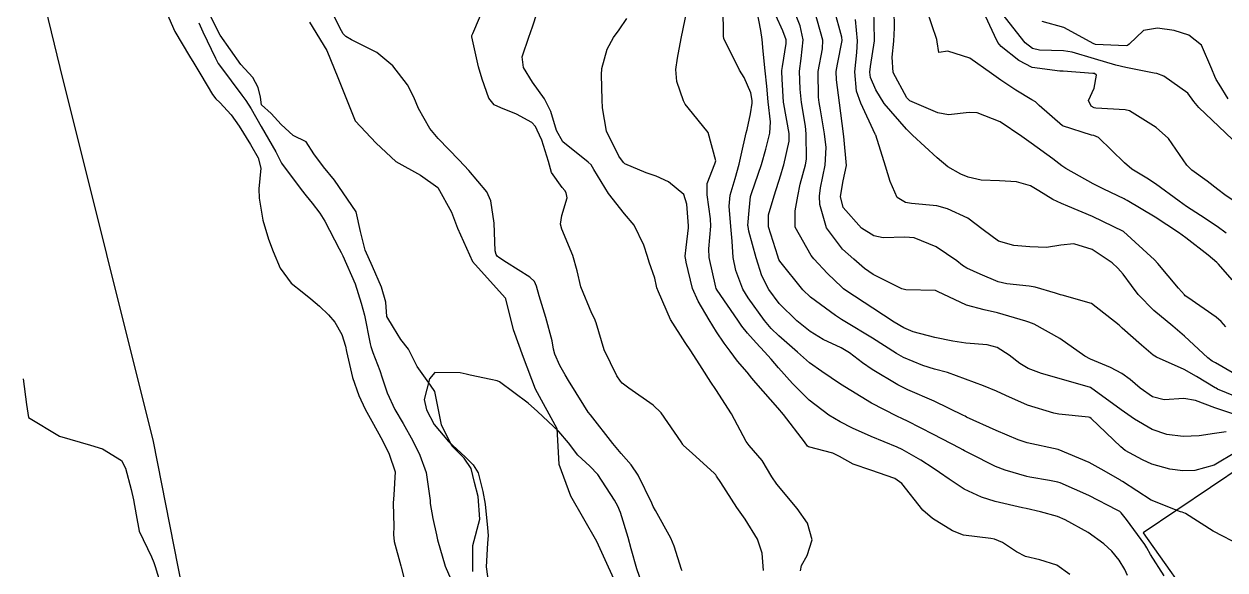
# Model space of a CAD drawing. Header units: metres. Extents: x 318500 to 325275, y 7408834 to 7428799.
# Drawn here: x 322140.8 to 322217.8, y 7422426.1 to 7422461.1 of the extents above; entities that cross this region are included whole.
import ezdxf

# ---------------------------------------------------------------- set-up
doc = ezdxf.new("R2010")
doc.units = ezdxf.units.M
doc.header["$MEASUREMENT"] = 0
for name, color, linetype in [('Curvas de Nivel 1m', 11, 'Continuous'), ('Curvas de Nivel 5m', 15, 'Continuous'), ('Divisas', 45, 'Continuous'), ('Edificações', 30, 'Continuous'), ('Hidrografia', 140, 'Continuous'), ('Vias Primárias', 230, 'Continuous')]:
    doc.layers.add(name, color=color, linetype=linetype)

msp = doc.modelspace()

# ---------------------------------------------------------------- linework, layer by layer
at = {"layer": 'Curvas de Nivel 1m', "flags": 128}
for points, elevation in [([(322149.7, 7422462.375), (322150.466, 7422460.62), (322151.407, 7422459.048), (322151.69, 7422458.606), (322152.142, 7422457.846), (322152.893, 7422456.587), (322153.107, 7422456.323), (322153.365, 7422456.078), (322154.086, 7422455.297), (322154.592, 7422454.561), (322155.333, 7422453.397), (322155.812, 7422452.545), (322155.976, 7422451.877), (322155.862, 7422450.544), (322155.881, 7422449.947), (322156.123, 7422448.541), (322156.469, 7422447.32), (322156.772, 7422446.535), (322157.224, 7422445.479), (322157.924, 7422444.519), (322158.642, 7422443.946), (322159.2, 7422443.513), (322159.736, 7422443.032), (322160.316, 7422442.483), (322160.726, 7422442.019), (322161.171, 7422441.214), (322161.408, 7422440.468), (322161.478, 7422440.146), (322161.856, 7422438.463), (322162.259, 7422437.319), (322162.668, 7422436.454), (322163.098, 7422435.675), (322163.777, 7422434.44), (322164.208, 7422433.569), (322164.592, 7422432.427), (322164.503, 7422430.963), (322164.47, 7422430.428), (322164.501, 7422428.934), (322164.497, 7422428.428), (322164.539, 7422427.971), (322164.953, 7422426.42), (322164.979, 7422426.325), (322165.459, 7422424.412)], 748), ([(322182.979, 7422426.084), (322182.947, 7422426.181), (322182.471, 7422427.664), (322182.256, 7422428.191), (322181.279, 7422429.953), (322181.136, 7422430.208), (322181.033, 7422430.429), (322180.161, 7422432.223), (322179.72, 7422432.883), (322179.074, 7422433.611), (322178.535, 7422434.245), (322177.107, 7422436.071), (322176.968, 7422436.262), (322176.686, 7422436.697), (322175.697, 7422438.282), (322175.493, 7422438.634), (322175.15, 7422439.243), (322174.82, 7422439.957), (322174.742, 7422440.296), (322174.647, 7422440.818), (322174.252, 7422442.304), (322173.826, 7422443.695), (322173.652, 7422444.314), (322173.521, 7422444.614), (322173.226, 7422444.901), (322171.727, 7422445.843), (322171.238, 7422446.165), (322171.14, 7422446.242), (322171.068, 7422446.343), (322171.01, 7422446.577), (322170.927, 7422448.345), (322170.722, 7422449.787), (322170.462, 7422450.352), (322169.31, 7422451.73), (322168.684, 7422452.38), (322167.341, 7422453.781), (322166.821, 7422454.405), (322166.087, 7422455.688), (322165.797, 7422456.416), (322165.382, 7422457.204), (322164.453, 7422458.434), (322163.412, 7422459.281), (322161.805, 7422460.093), (322161.427, 7422460.31), (322161.268, 7422460.482), (322161.055, 7422460.862), (322160.252, 7422462.492)], 747), ([(322188.192, 7422426.112), (322188.109, 7422427.231), (322187.81, 7422428.118), (322187.019, 7422429.4), (322186.488, 7422430.138), (322185.453, 7422431.755), (322185.176, 7422432.158), (322185.132, 7422432.23), (322185.062, 7422432.329), (322183.615, 7422433.634), (322183.079, 7422434.108), (322183.048, 7422434.149), (322183.026, 7422434.181), (322182.911, 7422434.354), (322181.634, 7422436.202), (322181.117, 7422436.703), (322179.574, 7422437.793), (322179.138, 7422438.117), (322179.03, 7422438.241), (322178.801, 7422438.586), (322177.976, 7422440.252), (322177.476, 7422441.967), (322177.362, 7422442.258), (322177.195, 7422442.57), (322176.492, 7422444.271), (322176.247, 7422445.292), (322175.984, 7422446.279), (322175.265, 7422447.965), (322175.191, 7422448.291), (322175.278, 7422448.843), (322175.609, 7422449.972), (322175.545, 7422450.286), (322175.46, 7422450.446), (322175.303, 7422450.639), (322174.609, 7422451.6), (322174.42, 7422452.304), (322173.984, 7422453.667), (322173.689, 7422454.315), (322173.582, 7422454.546), (322173.355, 7422454.808), (322172.36, 7422455.33), (322171.364, 7422455.729), (322170.943, 7422455.923), (322170.591, 7422456.352), (322170.162, 7422457.584), (322169.933, 7422458.362), (322169.505, 7422460.292), (322169.509, 7422460.369), (322169.562, 7422460.499), (322170.353, 7422462.356)], 748), ([(322190.556, 7422426.084), (322190.638, 7422426.429), (322190.99, 7422427.077), (322191.324, 7422428.075), (322191.016, 7422429.143), (322190.355, 7422430.087), (322189.053, 7422431.636), (322188.737, 7422432.105), (322188.107, 7422433.151), (322187.267, 7422434.127), (322187.084, 7422434.38), (322186.152, 7422436.144), (322185.133, 7422437.693), (322184.817, 7422438.163), (322184.266, 7422439.051), (322183.544, 7422440.176), (322183.168, 7422440.712), (322182.227, 7422442.194), (322181.466, 7422443.957), (322181.366, 7422444.208), (322181.336, 7422444.323), (322181.226, 7422444.827), (322180.879, 7422445.858), (322180.759, 7422446.217), (322180.519, 7422446.953), (322179.899, 7422448.231), (322179.281, 7422448.952), (322178.261, 7422450.25), (322177.315, 7422451.792), (322177.144, 7422452.088), (322176.967, 7422452.265), (322175.339, 7422453.561), (322174.924, 7422454.296), (322174.568, 7422455.508), (322174.173, 7422456.308), (322173.386, 7422457.386), (322172.826, 7422458.326), (322172.736, 7422459.001), (322173.175, 7422460.323), (322173.249, 7422460.505), (322173.437, 7422461.043), (322173.841, 7422462.314)], 749), ([(322211.529, 7422425.802), (322211.352, 7422426.173), (322210.99, 7422426.773), (322210.519, 7422427.341), (322209.999, 7422427.825), (322209.01, 7422428.537), (322207.517, 7422429.36), (322207.026, 7422429.567), (322205.943, 7422429.876), (322205.033, 7422430.079), (322204.8, 7422430.127), (322203.039, 7422430.535), (322202.156, 7422430.816), (322201.051, 7422431.319), (322200.087, 7422431.955), (322199.48, 7422432.38), (322199.067, 7422432.658), (322198.276, 7422433.186), (322197.079, 7422433.863), (322196.771, 7422434.003), (322195.09, 7422434.696), (322193.902, 7422435.234), (322193.104, 7422435.637), (322192.377, 7422436.061), (322191.124, 7422437.028), (322190.049, 7422438.091), (322189.15, 7422439.086), (322188.687, 7422439.639), (322188.268, 7422440.113), (322187.728, 7422440.681), (322187.178, 7422441.31), (322186.814, 7422441.765), (322186.542, 7422442.14), (322185.219, 7422444.062), (322185.165, 7422444.161), (322185.134, 7422444.248), (322184.713, 7422446.165), (322184.695, 7422446.719), (322184.819, 7422448.165), (322184.81, 7422448.632), (322184.594, 7422450.167), (322184.583, 7422450.891), (322185.085, 7422452.162), (322185.149, 7422452.336), (322184.643, 7422454.167), (322183.373, 7422455.745), (322183.174, 7422455.98), (322183.069, 7422456.185), (322182.632, 7422457.434), (322182.575, 7422458.192), (322182.681, 7422458.921), (322182.921, 7422460.188), (322183.297, 7422462.031)], 751), ([(322213.865, 7422425.771), (322212.994, 7422427.132), (322212.769, 7422427.555), (322212.626, 7422427.786), (322211.45, 7422429.378), (322211.11, 7422429.809), (322211.031, 7422429.882), (322210.867, 7422429.978), (322209.046, 7422430.911), (322207.195, 7422431.722), (322207.059, 7422431.766), (322206.517, 7422431.868), (322205.26, 7422432.086), (322205.062, 7422432.131), (322203.683, 7422432.528), (322203.069, 7422432.772), (322201.408, 7422433.605), (322201.078, 7422433.778), (322200.974, 7422433.836), (322200.783, 7422433.944), (322199.093, 7422434.815), (322197.426, 7422435.674), (322197.107, 7422435.831), (322196.731, 7422436.004), (322195.122, 7422436.829), (322193.14, 7422438.05), (322191.934, 7422438.854), (322191.153, 7422439.41), (322190.368, 7422440.088), (322189.176, 7422441.141), (322188.681, 7422441.606), (322188.264, 7422442.114), (322187.212, 7422443.576), (322186.877, 7422444.135), (322186.413, 7422445.324), (322186.253, 7422446.145), (322186.192, 7422447.21), (322186.105, 7422448.147), (322185.99, 7422449.449), (322186.063, 7422450.149), (322186.376, 7422451.21), (322186.628, 7422452.14), (322186.754, 7422452.714), (322187.095, 7422454.134), (322187.14, 7422454.346), (322187.368, 7422455.361), (322187.476, 7422456.031), (322187.474, 7422456.129), (322187.464, 7422456.212), (322187.386, 7422456.694), (322186.95, 7422457.691), (322186.662, 7422458.141), (322185.909, 7422459.666), (322185.663, 7422460.157), (322185.623, 7422460.348), (322185.603, 7422462.158)], 752), ([(322218.822, 7422427.703), (322217.014, 7422428.634), (322215.227, 7422429.757), (322215.031, 7422429.84), (322214.922, 7422429.871), (322213.042, 7422430.611), (322211.193, 7422431.808), (322211.114, 7422431.863), (322211.061, 7422431.89), (322209.841, 7422432.601), (322209.072, 7422433.027), (322207.08, 7422433.86), (322205.086, 7422434.292), (322204.516, 7422434.471), (322203.097, 7422435.067), (322201.214, 7422435.939), (322201.111, 7422435.99), (322201.014, 7422436.039), (322199.125, 7422436.961), (322197.45, 7422437.68), (322197.137, 7422437.825), (322196.814, 7422438.003), (322195.15, 7422438.994), (322194.537, 7422439.413), (322193.701, 7422440.042), (322193.165, 7422440.364), (322192.021, 7422440.915), (322191.18, 7422441.414), (322190.331, 7422442.089), (322189.207, 7422443.217), (322188.545, 7422444.11), (322188.097, 7422444.985), (322187.72, 7422446.123), (322187.266, 7422447.839), (322187.208, 7422448.131), (322187.201, 7422448.202), (322187.286, 7422449.168), (322187.373, 7422450.054), (322187.387, 7422450.129), (322187.434, 7422450.26), (322188.063, 7422452.119), (322188.351, 7422453.098), (322188.594, 7422454.111), (322188.635, 7422454.837), (322188.505, 7422456.113), (322188.4, 7422457.124), (322188.292, 7422458.117), (322188.178, 7422459.359), (322188.12, 7422460.12), (322188.015, 7422460.698), (322187.742, 7422462.126)], 753), ([(322218.502, 7422433.709), (322217.071, 7422432.866), (322215.838, 7422432.519), (322215.067, 7422432.488), (322214.243, 7422432.593), (322213.071, 7422432.927), (322212.482, 7422433.197), (322211.378, 7422433.806), (322211.083, 7422434.026), (322209.202, 7422435.839), (322209.111, 7422435.903), (322209.019, 7422435.933), (322207.114, 7422436.13), (322206.79, 7422436.19), (322205.122, 7422436.699), (322203.729, 7422437.313), (322203.135, 7422437.593), (322202.289, 7422437.929), (322201.144, 7422438.368), (322199.98, 7422438.79), (322199.15, 7422439.012), (322198.4, 7422439.229), (322197.158, 7422439.752), (322196.725, 7422440.004), (322195.175, 7422440.992), (322193.401, 7422442.047), (322193.192, 7422442.182), (322192.806, 7422442.445), (322191.213, 7422443.606), (322190.708, 7422444.085), (322189.238, 7422445.926), (322189.176, 7422446.037), (322189.152, 7422446.101), (322189.107, 7422446.238), (322188.516, 7422448.111), (322188.508, 7422448.885), (322188.879, 7422450.106), (322189.314, 7422451.451), (322189.46, 7422451.957), (322189.499, 7422452.098), (322189.838, 7422453.6), (322189.836, 7422454.095), (322189.492, 7422455.985), (322189.476, 7422456.099), (322189.395, 7422457.568), (322189.371, 7422458.072), (322189.367, 7422458.1), (322189.368, 7422458.133), (322189.404, 7422458.375), (322189.656, 7422459.868), (322189.649, 7422460.098), (322189.438, 7422460.666), (322188.988, 7422461.642)], 754), ([(322218.855, 7422435.963), (322217.122, 7422436.532), (322215.886, 7422436.991), (322215.13, 7422437.126), (322213.862, 7422437.04), (322213.132, 7422437.235), (322212.322, 7422437.792), (322211.691, 7422438.348), (322211.149, 7422438.724), (322210.433, 7422439.101), (322209.158, 7422439.644), (322208.79, 7422439.844), (322207.177, 7422440.972), (322205.538, 7422441.885), (322205.192, 7422442.015), (322205.015, 7422442.07), (322203.2, 7422442.608), (322202.329, 7422442.803), (322201.208, 7422443.107), (322199.35, 7422443.968), (322199.27, 7422444.019), (322199.221, 7422444.041), (322197.316, 7422444.094), (322197.221, 7422444.104), (322197.069, 7422444.154), (322195.23, 7422445.068), (322194.667, 7422445.461), (322193.981, 7422446.039), (322193.25, 7422446.697), (322192.241, 7422448.065), (322191.81, 7422449.554), (322191.776, 7422450.073), (322191.843, 7422450.61), (322192.157, 7422452.067), (322192.211, 7422453.193), (322192.109, 7422454.069), (322191.844, 7422455.602), (322191.771, 7422456.074), (322191.726, 7422456.417), (322191.708, 7422458.075), (322191.978, 7422459.515), (322191.994, 7422460.072), (322191.458, 7422461.977)], 756), ([(322219.129, 7422436.984), (322217.288, 7422437.728), (322217.192, 7422437.781), (322217.141, 7422437.81), (322215.943, 7422438.543), (322215.152, 7422438.98), (322213.385, 7422439.778), (322213.162, 7422439.911), (322212.418, 7422440.544), (322211.187, 7422441.621), (322210.996, 7422441.813), (322209.211, 7422443.212), (322207.331, 7422443.746), (322207.219, 7422443.767), (322206.896, 7422443.865), (322205.594, 7422444.254), (322205.224, 7422444.322), (322203.78, 7422444.466), (322203.227, 7422444.598), (322202.084, 7422445.079), (322201.235, 7422445.463), (322200.942, 7422445.649), (322200.58, 7422445.95), (322199.253, 7422446.848), (322197.848, 7422447.405), (322197.262, 7422447.465), (322195.863, 7422447.411), (322195.263, 7422447.55), (322194.485, 7422448.032), (322193.29, 7422449.354), (322193.138, 7422450.052), (322193.31, 7422451.067), (322193.517, 7422452.047), (322193.348, 7422453.906), (322193.325, 7422454.05), (322193.324, 7422454.077), (322193.073, 7422456.055), (322192.865, 7422457.529), (322192.851, 7422458.058), (322192.931, 7422458.533), (322193.233, 7422460.053), (322193.224, 7422460.262), (322192.716, 7422462.061)], 757), ([(322217.831, 7422441.72), (322217.517, 7422442.047), (322217.199, 7422442.327), (322215.389, 7422443.586), (322215.219, 7422443.709), (322215.163, 7422443.761), (322214.798, 7422444.19), (322213.464, 7422445.778), (322213.244, 7422446.016), (322211.27, 7422447.81), (322209.284, 7422448.778), (322207.698, 7422449.452), (322207.296, 7422449.61), (322206.739, 7422449.868), (322205.844, 7422450.421), (322205.309, 7422450.744), (322204.402, 7422450.994), (322203.312, 7422451.071), (322202.142, 7422451.101), (322201.314, 7422451.294), (322200.849, 7422451.481), (322200.01, 7422451.96), (322199.328, 7422452.534), (322197.745, 7422453.994), (322197.356, 7422454.369), (322195.929, 7422456.015), (322195.389, 7422456.884), (322195.058, 7422457.687), (322195.012, 7422458.026), (322195.049, 7422458.382), (322195.305, 7422460.022), (322195.317, 7422460.137), (322195.26, 7422462.023)], 759), ([(322217.847, 7422447.721), (322217.276, 7422448.138), (322216.19, 7422448.843), (322215.295, 7422449.429), (322214.823, 7422449.765), (322213.311, 7422450.881), (322212.751, 7422451.225), (322211.796, 7422451.803), (322211.326, 7422452.209), (322209.668, 7422453.835), (322209.352, 7422453.959), (322209.205, 7422453.989), (322207.361, 7422454.582), (322205.853, 7422455.883), (322205.617, 7422456.121), (322205.384, 7422456.261), (322204.354, 7422456.87), (322203.396, 7422457.511), (322202.805, 7422457.926), (322201.415, 7422458.917), (322200.008, 7422459.374), (322199.42, 7422459.275), (322199.321, 7422459.972), (322199.299, 7422460.105), (322198.66, 7422461.982)], 761), ([(322218.42, 7422449.713), (322217.758, 7422450.177), (322217.308, 7422450.516), (322216.622, 7422451.049), (322215.641, 7422451.755), (322215.325, 7422452.069), (322214.14, 7422453.772), (322213.36, 7422454.475), (322211.639, 7422455.543), (322211.377, 7422455.619), (322209.501, 7422455.716), (322209.378, 7422455.739), (322209.195, 7422455.842), (322209.02, 7422456.208), (322209.392, 7422456.997), (322209.53, 7422457.838), (322209.401, 7422457.927), (322209.296, 7422457.947), (322207.403, 7422458.08), (322207.183, 7422458.084), (322205.406, 7422458.322), (322204.547, 7422458.769), (322203.426, 7422459.667), (322203.214, 7422459.922), (322202.993, 7422460.369), (322202.261, 7422461.932)], 762), ([(322218.247, 7422453.717), (322217.362, 7422454.533), (322216.091, 7422455.749), (322215.78, 7422456.15), (322215.389, 7422456.677), (322213.849, 7422457.776), (322213.402, 7422457.932), (322213.223, 7422457.962), (322211.408, 7422458.313), (322210.768, 7422458.462), (322209.415, 7422458.866), (322207.974, 7422459.303), (322207.423, 7422459.393), (322205.873, 7422459.433), (322205.425, 7422459.539), (322204.955, 7422459.897), (322203.458, 7422461.793)], 763), ([(322152.006, 7422461.172), (322152.267, 7422460.597), (322153.074, 7422458.916), (322153.262, 7422458.582), (322153.397, 7422458.375), (322154.773, 7422456.559), (322155.027, 7422456.215), (322155.361, 7422455.681), (322156.005, 7422454.543), (322156.942, 7422452.918), (322157.137, 7422452.532), (322157.315, 7422452.194), (322158.58, 7422450.511), (322158.894, 7422450.114), (322159.281, 7422449.624), (322159.772, 7422448.989), (322160.097, 7422448.488), (322161.002, 7422446.715), (322161.131, 7422446.472), (322161.237, 7422446.272), (322162.025, 7422444.462), (322162.422, 7422443.234), (322162.62, 7422442.456), (322162.995, 7422440.619), (322163.034, 7422440.451), (322163.156, 7422440.074), (322163.611, 7422438.91), (322163.759, 7422438.441), (322164.076, 7422437.485), (322164.566, 7422436.428), (322165.097, 7422435.532), (322165.73, 7422434.41), (322166.174, 7422433.506), (322166.583, 7422432.397), (322166.833, 7422430.593), (322166.845, 7422430.393), (322167.016, 7422429.441), (322167.242, 7422428.388), (322167.301, 7422428.083), (322167.788, 7422426.382), (322168.451, 7422424.882)], 747), ([(322218.228, 7422438.791), (322217.157, 7422439.403), (322216.95, 7422439.526), (322216.667, 7422439.737), (322215.18, 7422441.122), (322214.416, 7422441.768), (322213.205, 7422442.77), (322212.21, 7422443.795), (322211.78, 7422444.356), (322211.233, 7422445.081), (322210.899, 7422445.478), (322210.545, 7422445.82), (322209.252, 7422446.667), (322208.077, 7422447.033), (322207.256, 7422446.948), (322206.326, 7422446.802), (322205.254, 7422446.848), (322204.245, 7422446.915), (322203.259, 7422447.197), (322202.268, 7422447.93), (322201.281, 7422448.665), (322199.979, 7422449.27), (322199.292, 7422449.453), (322197.685, 7422449.604), (322197.295, 7422449.687), (322196.763, 7422450.005), (322196.306, 7422451.014), (322196.01, 7422452.013), (322195.386, 7422453.983), (322195.37, 7422454.02), (322195.351, 7422454.054), (322194.422, 7422456.034), (322194.159, 7422456.81), (322194.044, 7422458.04), (322194.183, 7422459.274), (322194.228, 7422460.038), (322194.092, 7422461.398)], 758), ([(322217.973, 7422456.308), (322217.395, 7422457.26), (322217.212, 7422457.546), (322217.108, 7422457.734), (322216.926, 7422458.218), (322216.261, 7422459.748), (322215.44, 7422460.399), (322214.515, 7422460.698), (322213.446, 7422460.841), (322212.547, 7422460.69), (322211.628, 7422459.807), (322211.511, 7422459.726), (322211.429, 7422459.717), (322209.466, 7422459.803), (322209.43, 7422459.812), (322209.363, 7422459.841), (322207.445, 7422460.886), (322206.059, 7422461.272)], 764), ([(322180.709, 7422424.457), (322180.071, 7422426.219), (322179.717, 7422427.498), (322179.529, 7422428.225), (322179.024, 7422429.818), (322178.864, 7422430.232), (322178.656, 7422430.616), (322177.571, 7422432.255), (322177.065, 7422432.801), (322176.301, 7422433.5), (322175.7, 7422434.281), (322175.091, 7422435.021), (322173.724, 7422436.304), (322173.118, 7422436.837), (322171.288, 7422438.187), (322171.139, 7422438.254), (322170.729, 7422438.346), (322169.398, 7422438.622), (322169.143, 7422438.677), (322168.752, 7422438.766), (322167.144, 7422438.797), (322166.801, 7422438.395), (322166.456, 7422437.064), (322166.6, 7422436.398), (322167.096, 7422435.453), (322168.02, 7422434.381), (322169.07, 7422433.394), (322169.589, 7422432.885), (322169.922, 7422432.357), (322170.213, 7422431.182), (322170.35, 7422430.35), (322170.513, 7422428.842), (322170.544, 7422428.347), (322170.518, 7422427.87), (322170.414, 7422426.348), (322170.656, 7422424.643)], 746), ([(322140.761, 7422438.38), (322140.97, 7422436.742), (322141.098, 7422435.911), (322143.08, 7422434.71), (322145.072, 7422434.138), (322145.846, 7422433.9), (322147.058, 7422433.166), (322147.314, 7422432.656), (322147.677, 7422431.291), (322147.835, 7422430.648), (322147.993, 7422429.667), (322148.199, 7422428.642), (322148.975, 7422426.979), (322149.135, 7422426.628), (322149.221, 7422426.374), (322149.757, 7422424.622)], 749)]:
    msp.add_lwpolyline(points, dxfattribs=dict(at, elevation=elevation))
at = {"layer": 'Curvas de Nivel 5m', "flags": 128}
for points, elevation in [([(322217.835, 7422434.983), (322217.097, 7422434.89), (322216.11, 7422434.729), (322215.094, 7422434.699), (322214.04, 7422434.827), (322213.101, 7422435.15), (322211.979, 7422435.797), (322211.119, 7422436.407), (322209.14, 7422437.84), (322207.145, 7422438.404), (322206.008, 7422438.736), (322205.152, 7422439.047), (322204.616, 7422439.359), (322203.927, 7422439.908), (322203.167, 7422440.388), (322202.528, 7422440.568), (322201.171, 7422440.67), (322200.334, 7422440.791), (322199.176, 7422441.038), (322197.785, 7422441.387), (322197.185, 7422441.642), (322196.578, 7422442.006), (322195.203, 7422442.918), (322193.476, 7422444.046), (322193.328, 7422444.156), (322193.222, 7422444.248), (322192.295, 7422445.128), (322191.413, 7422446.077), (322191.243, 7422446.288), (322190.231, 7422448.09), (322190.232, 7422449.144), (322190.394, 7422450.089), (322190.545, 7422450.85), (322190.897, 7422452.084), (322190.952, 7422452.457), (322190.94, 7422454.084), (322190.883, 7422454.559), (322190.63, 7422456.087), (322190.54, 7422456.937), (322190.508, 7422458.089), (322190.607, 7422458.893), (322190.736, 7422460.087), (322190.536, 7422460.997), (322190.098, 7422462.094)], 755), ([(322218.235, 7422444.72), (322217.352, 7422445.728), (322217.242, 7422445.845), (322216.688, 7422446.299), (322215.265, 7422447.416), (322214.796, 7422447.765), (322213.284, 7422448.746), (322211.493, 7422449.807), (322211.368, 7422449.876), (322211.301, 7422449.912), (322210.003, 7422450.526), (322209.31, 7422450.88), (322207.579, 7422451.857), (322207.322, 7422452.023), (322206.735, 7422452.463), (322205.344, 7422453.473), (322204.75, 7422453.899), (322203.364, 7422454.843), (322201.881, 7422455.426), (322201.373, 7422455.444), (322200.04, 7422455.29), (322199.372, 7422455.415), (322198.022, 7422455.99), (322197.578, 7422456.193), (322197.384, 7422456.374), (322196.509, 7422458.009), (322196.433, 7422458.992), (322196.552, 7422460.009), (322196.591, 7422460.86), (322196.567, 7422462.009)], 760), ([(322207.827, 7422425.852), (322206.986, 7422426.457), (322205.901, 7422426.789), (322204.991, 7422427), (322204.409, 7422427.313), (322203.51, 7422427.912), (322203.003, 7422428.123), (322202.757, 7422428.17), (322201.007, 7422428.383), (322200.305, 7422428.657), (322199.022, 7422429.453), (322198.399, 7422429.979), (322197.055, 7422431.692), (322196.615, 7422432.004), (322195.065, 7422432.532), (322193.946, 7422432.914), (322193.074, 7422433.416), (322192.645, 7422433.626), (322191.079, 7422434.028), (322191.017, 7422434.081), (322190.821, 7422434.346), (322189.473, 7422436.096), (322189.116, 7422436.519), (322187.713, 7422438.121), (322187.454, 7422438.436), (322187.147, 7422438.802), (322186.535, 7422439.521), (322186.06, 7422440.147), (322185.682, 7422440.667), (322185.179, 7422441.404), (322184.704, 7422442.165), (322184.011, 7422443.369), (322183.655, 7422444.176), (322183.237, 7422445.851), (322183.187, 7422446.129), (322183.176, 7422446.181), (322183.18, 7422446.242), (322183.249, 7422446.798), (322183.388, 7422448.059), (322183.392, 7422448.179), (322183.291, 7422449.563), (322183.094, 7422450.183), (322182.118, 7422451.008), (322181.311, 7422451.354), (322180.672, 7422451.578), (322179.319, 7422452.159), (322179.229, 7422452.241), (322178.926, 7422452.644), (322178.141, 7422454.252), (322177.884, 7422455.736), (322177.866, 7422456.255), (322177.806, 7422457.844), (322177.834, 7422458.256), (322178.186, 7422459.485), (322178.594, 7422460.248), (322178.944, 7422460.735), (322179.442, 7422461.455)], 750)]:
    msp.add_lwpolyline(points, dxfattribs=dict(at, elevation=elevation))
at = {"layer": 'Divisas'}
msp.add_lwpolyline([(322161.739, 7422372.238), (322156.986, 7422394.962), (322153.88, 7422410.201), (322149.098, 7422434.38), (322143.123, 7422458.327), (322136.204, 7422486.704), (322132.879, 7422500), (322132.107, 7422503.377), (322126.878, 7422524.401), (322114.043, 7422553.415), (322100.676, 7422582.137), (322088.639, 7422609.574), (322070.029, 7422656.014), (322062.925, 7422673.938), (322058.33, 7422685.715), (322057.295, 7422687.151), (322047.85, 7422699.023), (322032.262, 7422718.527), (322030.649, 7422728.035), (322028.338, 7422742.254), (322024.501, 7422750.247), (321994.245, 7422807.189)], dxfattribs=at)
at = {"layer": 'Edificações'}
msp.add_lwpolyline([(322212.53, 7422428.515), (322220.094, 7422417.852), (322223.585, 7422420.47), (322225.428, 7422418.046), (322229.986, 7422422.02), (322221.161, 7422434.331)], close=True, dxfattribs=at)
at = {"layer": 'Hidrografia'}
for points in [[(322169.566, 7422426.043), (322169.566, 7422427.72), (322170.014, 7422429.397), (322169.902, 7422430.851), (322169.678, 7422431.746), (322169.455, 7422432.64), (322169.007, 7422433.311), (322168.224, 7422434.094), (322167.553, 7422435.436), (322167.127, 7422437.567), (322166.848, 7422437.986), (322166.01, 7422439.171), (322165.452, 7422440.287), (322164.964, 7422440.915), (322164.476, 7422441.682), (322164.057, 7422442.379), (322163.987, 7422443.285), (322163.708, 7422444.262), (322163.15, 7422445.587), (322162.662, 7422446.633), (322162.382, 7422447.818), (322162.103, 7422449.073), (322160.702, 7422451.115), (322160.004, 7422451.951), (322159.376, 7422452.788), (322158.888, 7422453.555), (322158.051, 7422453.974), (322157.283, 7422454.671), (322156.655, 7422455.368), (322156.027, 7422455.926), (322155.958, 7422456.414), (322155.818, 7422457.042), (322155.469, 7422457.67), (322154.702, 7422458.506), (322153.376, 7422460.389), (322152.469, 7422462.202)], [(322159.101, 7422461.226), (322160.208, 7422459.408), (322160.92, 7422457.67), (322162.027, 7422454.903), (322163.371, 7422453.481), (322164.636, 7422452.295), (322166.218, 7422451.426), (322167.325, 7422450.635), (322168.195, 7422449.055), (322168.59, 7422448.027), (322169.539, 7422445.893), (322171.652, 7422443.574), (322172.159, 7422441.546), (322172.793, 7422439.772), (322173.554, 7422437.744), (322174.948, 7422435.21), (322175.075, 7422432.928), (322175.836, 7422430.901), (322177.484, 7422427.986), (322178.245, 7422426.338), (322180.664, 7422421.103)]]:
    msp.add_lwpolyline(points, dxfattribs=at)
at = {"layer": 'Vias Primárias'}
for points in [[(323715.644, 7420145.548, 0), (323709.04, 7420132.939)], [(323831.088, 7420001.787, 0), (323833.844, 7420008.443, 0.220888)]]:
    msp.add_lwpolyline(points, format="xyb", dxfattribs=at)

doc.saveas('drawing.dxf')
